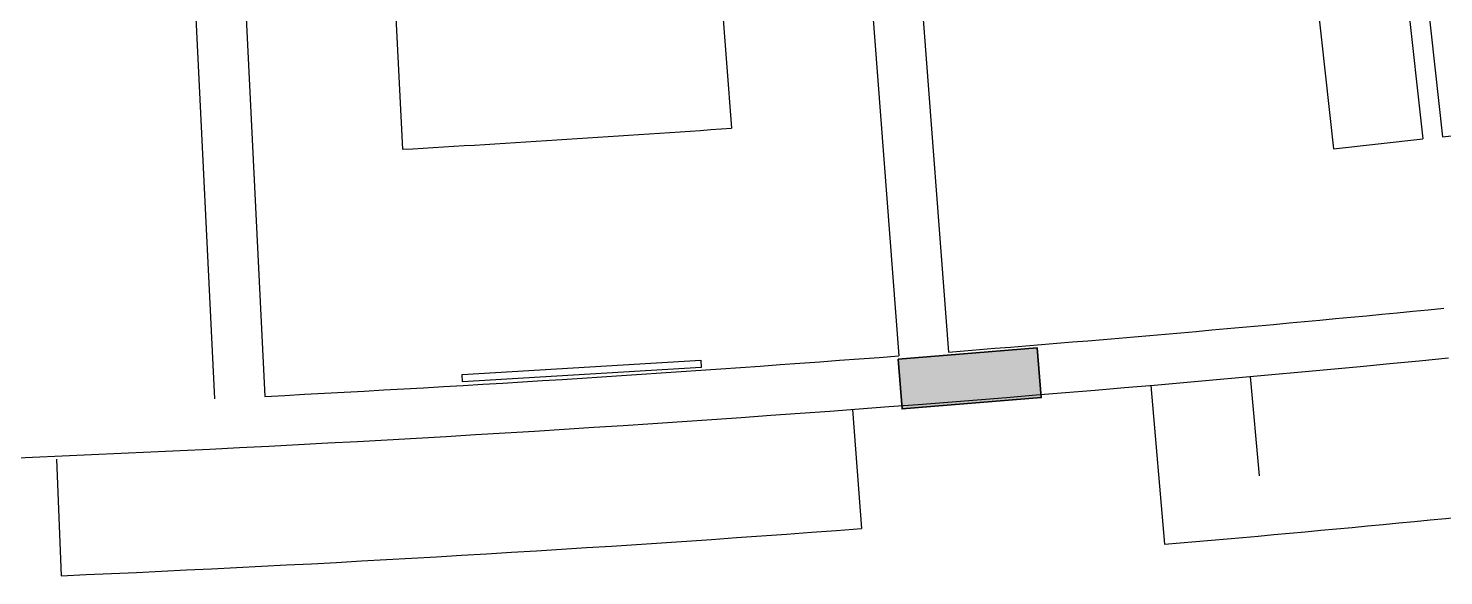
# Model space of a CAD drawing. Header units: inches. Extents: x -221585 to 401252, y -284294 to 332380.
# Drawn here: x 157349 to 158059, y 38361 to 38636 of the extents above; entities that cross this region are included whole.
import ezdxf

# ---------------------------------------------------------------- set-up
doc = ezdxf.new("R2010")
doc.units = ezdxf.units.IN
doc.header["$MEASUREMENT"] = 0
doc.linetypes.add('HIDDEN', pattern=[0.375, 0.25, -0.125])
doc.layers.add('column fa 25', color=3, linetype='Continuous', lineweight=35)

# ---------------------------------------------------------------- blocks, each defined once
blk = doc.blocks.new('fgds')
at = {"color": 253, "ltscale": 8}
for p, q in [((-348.3634, -122.8799), (-346.3634, -122.8799)), ((-348.3634, -122.8799), (-348.3634, -123.3299)), ((-346.3634, -122.8799), (-346.3634, -123.3299)), ((-348.3634, -123.3299), (-346.3634, -123.3299)), ((-348.3634, -123.4299), (-346.3634, -123.4299)), ((-348.3634, -123.4299), (-348.3634, -123.7299)), ((-346.3634, -123.4299), (-346.3634, -123.7299)), ((-348.3634, -123.7299), (-346.3634, -123.7299))]:
    blk.add_line(p, q, dxfattribs=at)
blk = doc.blocks.new('rser')
at = {"color": 2}
for p in [(-0.9862, 6.9299, 9945.7517), (-0.9862, 5.7799, 9945.7517), (-0.9862, 4.6299, 9945.7517), (-0.9862, 3.4799, 9945.7517)]:
    blk.add_blockref('fgds', p, dxfattribs=at)
blk = doc.blocks.new('556w45')
at = {"color": 2, "rotation": 6.647952394738431}
blk.add_blockref('rser', (-13.2935, 40.2295), dxfattribs=at)
blk = doc.blocks.new('FEGREGRE')
at = {"color": 20, "ltscale": 10}
for p, q in [((355069, 113751.93, 0.42), (355075.88, 113672.23, 0.42)), ((354919.48, 113739.9, 0.42), (354923.94, 113680.07, 0.42)), ((354520.23, 113714.92, 0.42), (354522.71, 113656.48, 0.42))]:
    blk.add_line(p, q, dxfattribs=at)
for radius, start, end in [(12848.5, 274.936105, 277.180316), (12828.5, 272.467794, 274.262998)]:
    blk.add_arc((353970.34, 126473.08, 0.42), radius, start, end, dxfattribs=at)
blk = doc.blocks.new('dd')
at = {"layer": 'column fa 25', "ltscale": 10}
h = blk.add_hatch(color=3, dxfattribs=at)
h.set_gradient(color1=(141, 141, 141), color2=(145, 145, 145), one_color=1, tint=0.57, name='CYLINDER')
h.paths.add_polyline_path([(177327.77, 119885.96), (177352.77, 119885.96), (177352.77, 119955.96), (177327.77, 119955.96)])
at = {"layer": 'column fa 25', "color": 1, "ltscale": 10}
blk.add_lwpolyline([(177327.77, 119885.96), (177352.77, 119885.96), (177352.77, 119955.96), (177327.77, 119955.96)], close=True, dxfattribs=at)

msp = doc.modelspace()

# ---------------------------------------------------------------- linework, layer by layer
at = {"color": 4, "ltscale": 10}
for p, q in [((157731.04, 39184.58), (157785.6, 38471.66)), ((157757.88, 39161.58), (157810.52, 38473.59))]:
    msp.add_line(p, q, dxfattribs=at)
at = {"color": 4, "ltscale": 8}
for p, q in [((157432.19, 39165.45), (157467.79, 38451.34)), ((157408.47, 39139.22), (157442.53, 38450.06))]:
    msp.add_line(p, q, dxfattribs=at)
at = {"color": 2, "ltscale": 8}
for p, q in [((157512.13, 39068.17), (157536.71, 38575.26)), ((157675.43, 38928.32), (157701.64, 38585.81))]:
    msp.add_line(p, q, dxfattribs=at)
at = {"color": 5}
for p, q in [((157566.61, 38462.29), (157686.29, 38469.52)), ((157686.51, 38465.85), (157566.83, 38458.62)), ((157686.29, 38469.52), (157686.51, 38465.85)), ((157566.83, 38458.62), (157566.61, 38462.29))]:
    msp.add_line(p, q, dxfattribs=at)
at = {"color": 20, "linetype": 'HIDDEN', "ltscale": 200}
msp.add_line((157961.75, 38461.27), (157967.15, 38401.52), dxfattribs=at)
at = {"color": 2, "ltscale": 8}
msp.add_arc((156813.29, 51178.02), 12623.5, 273.285273, 274.035416, dxfattribs=at)
at = {"color": 4, "ltscale": 10}
for centre, radius, start, end in [((156804.48, 51272.51), 12838.4, 274.494355, 275.606663), ((156813.29, 51178.02), 12768.5, 271.349841, 275.608774), ((156813.29, 51178.02), 12743.5, 272.943967, 274.375829)]:
    msp.add_arc(centre, radius, start, end, dxfattribs=at)

# ---------------------------------------------------------------- block references
at = {"color": 2, "xscale": -100.0000000000038, "yscale": 100, "zscale": 100, "rotation": 102.9700168796175}
msp.add_blockref('556w45', (154522.69, 2382.41, -994575.17), dxfattribs=at)
at = {"color": 1}
msp.add_blockref('FEGREGRE', (-197157.05, -75295.06, -0.42), dxfattribs=at)
at = {"layer": 'column fa 25', "color": 3, "extrusion": (3.54713e-05, -0.000433095, 1), "rotation": 274.6821871092998}
msp.add_blockref('dd', (23824.31, 205419.81, -11.06), dxfattribs=at)

doc.saveas('drawing.dxf')
